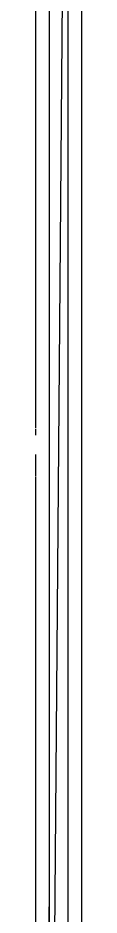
# Model space of a CAD drawing. Header units: millimetres. Extents: x -107267 to 109426, y -98906 to 83910.
# Drawn here: x 55315 to 55415, y -11099 to -9152 of the extents above; entities that cross this region are included whole.
import ezdxf

# ---------------------------------------------------------------- set-up
doc = ezdxf.new("R2010")
doc.units = ezdxf.units.MM
doc.layers.add('Top (Plan) View-000-CHÃO', color=254, linetype='Continuous')

# ---------------------------------------------------------------- blocks, each defined once
blk = doc.blocks.new('*U43')
at = {"layer": 'Top (Plan) View-000-CHÃO', "color": 0, "linetype": 'ByBlock', "lineweight": -2}
for p, q in [((154350.5, 153541.2), (154350.5, 148693.2)), ((154390.7, 153541.2), (154350.5, 148693.2)), ((154390.7, 153541.2), (154390.7, 148693.2))]:
    blk.add_line(p, q, dxfattribs=at)
blk = doc.blocks.new('*U132')
at = {"layer": 'Top (Plan) View-000-CHÃO', "color": 0, "linetype": 'ByBlock', "lineweight": -2}
for p, q in [((154420.6, 153541.2), (154420.6, 148693.2)), ((154320.6, 152354.8), (154320.6, 151159.7)), ((154320.6, 151157.8), (154320.6, 151144.4)), ((154320.6, 151102.6), (154320.6, 151056.7)), ((154320.6, 151054.7), (154320.6, 149890.6)), ((154350.5, 150142.3), (154345.3, 149890.6))]:
    blk.add_line(p, q, dxfattribs=at)

msp = doc.modelspace()

# ---------------------------------------------------------------- block references
at = {"layer": 'Top (Plan) View-000-CHÃO'}
for name in ['*U132', '*U43']:
    msp.add_blockref(name, (-99005.4, -161202), dxfattribs=at)

doc.saveas('drawing.dxf')
